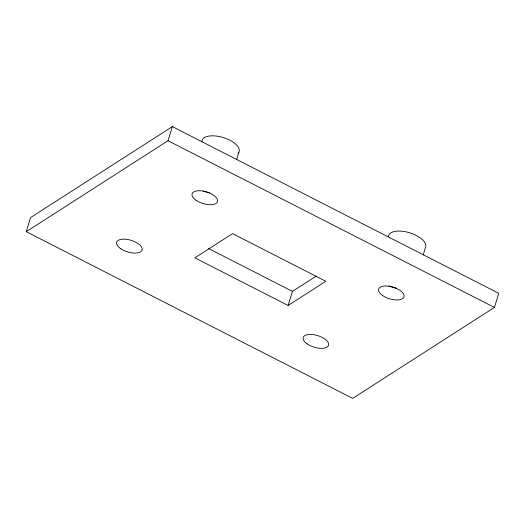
<?xml version="1.0" encoding="UTF-8"?>
<svg xmlns="http://www.w3.org/2000/svg" width="525" height="525" viewBox="0 0 525 525"><rect width="100%" height="100%" fill="white"/><g stroke="black" fill="none" stroke-linecap="round" stroke-linejoin="round"><path stroke-width="0.79" d="M26.25 231.683L30.562 217.573L172.338 126.617L498.75 293.317L494.438 307.427L352.662 398.383L26.25 231.683L168.02 140.726L172.338 126.617M236.611 159.528L238.77 152.473M288.113 305.471L325.835 281.269L232.575 233.638L194.854 257.841L288.113 305.471L292.425 291.362L316.431 275.96M423.137 255.078L425.532 247.242A19.353 8.846 17 0 0 408.85 232.529A19.353 8.846 17 0 0 388.454 236.775M168.02 140.726L494.438 307.427M208.642 248.568L292.425 291.362M396.493 288.232A19.353 8.846 17 0 1 388.946 285.843M209.514 192.872A19.353 8.846 17 0 1 203.326 190.956M201.935 141.75A19.353 8.846 17 0 1 223.873 137.74A19.353 8.846 17 0 1 238.035 153.444M196.711 200.681A13.269 6.064 17 0 0 217.455 201.725A13.269 6.064 17 0 0 200.235 190.772A13.269 6.064 17 0 0 196.711 200.681M120.264 248.391A13.269 6.064 17 0 0 141.724 250.714A13.269 6.064 17 0 0 126.098 239.275A13.269 6.064 17 0 0 120.264 248.391M306.954 343.777A13.269 6.064 17 0 0 328.309 345.87A13.269 6.064 17 0 0 312.388 334.51A13.269 6.064 17 0 0 306.954 343.777M382.298 295.306A13.269 6.064 17 0 0 403.718 297.524A13.269 6.064 17 0 0 387.955 286.125A13.269 6.064 17 0 0 382.298 295.306"/></g></svg>
